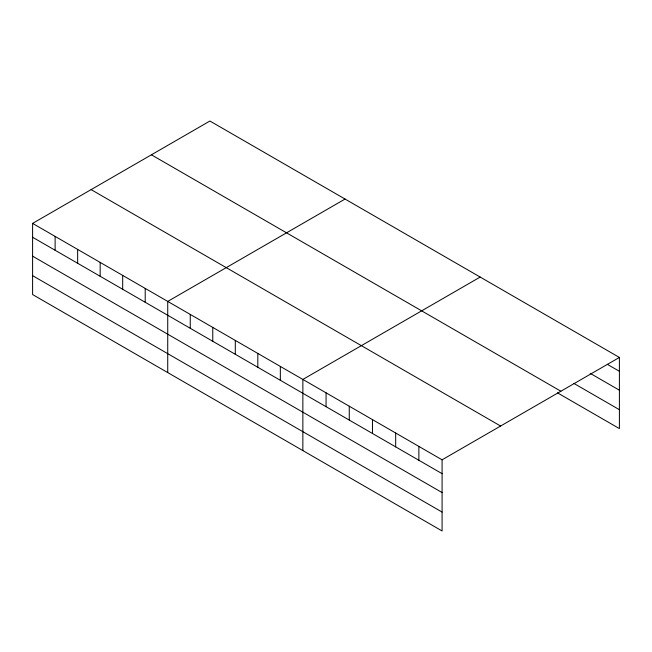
<?xml version="1.0" encoding="UTF-8"?>
<svg xmlns="http://www.w3.org/2000/svg" width="652" height="652" viewBox="0 0 652 652"><rect width="100%" height="100%" fill="white"/><g stroke="black" fill="none" stroke-linecap="round" stroke-linejoin="round"><path stroke-width="0.98" d="M442.089 492.586L442.089 459.815L32.6 223.4L32.6 294.557L442.089 530.972L442.089 492.586L32.6 256.171M557.525 392.879L619.4 428.6L619.4 357.443L209.911 121.027L32.6 223.4M345.047 199.047L167.727 301.42L167.727 372.577M480.174 277.059L302.862 379.431L302.862 450.589M442.089 459.815L619.4 357.443M607.371 364.354L619.4 371.306M590.182 373.343L619.4 390.214M573.85 383.392L619.4 409.692M151.403 154.809L560.883 391.224M91.117 189.618L500.597 426.033M32.6 237.263L442.089 473.67M32.6 275.649L442.089 512.064M418.877 446.416L418.877 460.279M395.674 433.018L395.674 446.881M372.471 419.627L372.471 433.482M349.268 406.229L349.268 420.084M326.065 392.83L326.065 406.693M280.336 366.432L280.336 380.287M257.817 353.425L257.817 367.288M235.299 340.425L235.299 354.289M212.772 327.418L212.772 341.281M190.254 314.419L190.254 328.282M145.209 288.412L145.209 302.275M122.69 275.413L122.69 289.268M100.163 262.406L100.163 276.269M77.645 249.406L77.645 263.261M55.118 236.399L55.118 250.262"/></g></svg>
